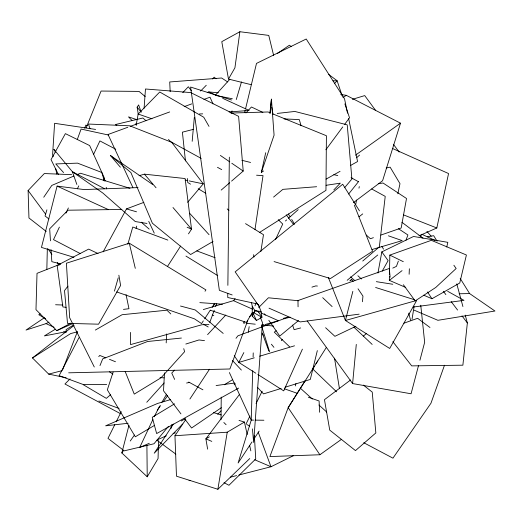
<?xml version="1.0" encoding="UTF-8"?>
<svg xmlns="http://www.w3.org/2000/svg" width="521" height="521" viewBox="0 0 521 521"><rect width="100%" height="100%" fill="white"/><g stroke="black" fill="none" stroke-linecap="round" stroke-linejoin="round"><path stroke-width="0.78" d="M221.002 419.731L221.243 397.08M227.775 293.453L227.723 297.504L257.465 303.964L258.826 305.078M227.866 285.339L229.338 157.153M405.787 287.462L389.343 280.37L389.421 276.423M389.454 274.847L389.832 255.101L431.349 240.324L466.412 255.003L459.743 283.001L431.942 298.748L423.723 295.199M46.831 269.52L47.339 248.563M158.527 440.681L158.071 458.539L147.228 476.787L121.829 452.938L128.947 425.364M252.698 370.705L251.233 420.089L238.13 462.98L251.988 441.958M253.108 356.944L253.226 352.893M409.128 274.261L409.363 268.771M164.506 372.912L163.503 390.77L180.937 413.882M166.192 342.877L166.694 333.948M144.089 108.251L145.47 88.993L190.706 92.582L238.611 116.346L243.209 171.051L231.591 181.1M252.411 314.065L252.255 316.104L256.456 320.493L261.965 317.289L261.06 311.467L258.383 304.707M192.177 141.308L194.333 117.297M263.554 171.005L261.373 172.347L274.079 135.154L271.428 99.159L270.067 112.764M418.487 365.69L411.069 393.772L352.606 383.567L356.292 344.401M362.427 301.737L362.955 296.123L358.038 288.816M269.943 113.558L271.428 99.159M465.24 315.133L467.357 322.942L462.876 365.188L411.707 365.885L392.854 341.678M273.655 55.519L268.758 35.395L239.888 31.729L234.919 67.815L228.485 79.075L251.089 84.656M254.997 229.494L263.02 175.629L256.56 175.212M248.309 332.261L249.181 326.66M260.865 251.487L263.476 234.697L245.528 223.646M412.026 319.282L414.097 306.485M170.888 428.666L171.546 424.68M185.756 419.522L174.958 435.732L176.476 476.201L217.876 489.271L227.241 432.196L244.421 422.062L247.201 434.521M136.157 125.118L138.182 114.034L159.739 92.002L203.75 117.238L208.999 126.375M377.94 273.043L381.841 251.884L413.55 236.462L447.819 242.337L446.751 247.019M420.747 236.638L421.046 235.036M355.628 204.805L356.585 200.051M358.976 188.166L359.295 186.583M397.823 193.753L399.985 183.679L390.125 167.15L386.178 168.009M418.949 235.876L436.813 227.977L448.561 173.552L392.404 148.426M261.373 172.347L265.703 152.738M244.688 112.412L245.261 110.042M245.645 108.459L256.501 63.406L306.218 39.016L344.544 98.86L347.514 113.142M317.328 350.613L310.295 379.438L285.007 387.259M138.019 187.593L84.063 189.559L57.095 186.101L41.459 247.41L73.936 257.322M352.841 291.369L345.423 320.493L389.701 348.458L416.702 300.422L345.423 320.493L328.347 277.452M295.322 385.924L295.928 383.56M419.933 360.232L424.667 342.29L420.753 305.228M136.079 228.419L136.723 226.094M114.425 291.141L118.228 277.849M127.847 244.225L132.77 227.026L167.84 240.096M236.267 99.544L241.483 81.921M46.903 209.826L45.047 215.994L48.915 218.937M340.688 94.503L346.283 95.323L400.506 123.177L382.59 180.735L353.446 202.623M113.109 372.092L107.346 389.825L135.323 436.793L154.164 425.566M444.491 365.228L430.971 403.208L392.945 458.167L363.775 442.72M77.258 139.595L81.081 129.071L108.544 135.05M398.35 261.132L396.435 266.361L392.788 268.107M405.996 240.201L407.91 234.971L398.467 228.745M209.8 322.349L214.242 310.236M215.629 306.446L216.736 303.417M247.788 320.376L229.891 368.985L68.668 372.821M231.213 113.148L232.053 110.882M84.702 128.133L85.835 125.105L87.359 125.594M254.964 305.834L256.104 302.851L257.465 303.964M62.553 369.969L77.232 332.124M86.18 127.788L101.074 91.045L139.029 91.403L145.177 96.509M99.98 365.586L102.709 358.865L147.567 341.502L181.412 338.051M302.408 349.155L283.711 390.867L257.856 374.495M275.576 239.432L282.727 224.063L278.253 219.647M59.387 227.117L53.5 239.64L80.143 253.512M65.965 213.115L68.388 207.957M77.388 188.804L78.775 185.86M93.669 154.177L99.902 140.917L115.747 149.227M152.796 419.698L139.706 447.474L149.299 443.28M154.17 416.774L159.713 406.015M246.042 424.003L249.976 415.992M256.058 403.612L262.135 391.232M252.249 306.198L254.906 310.75L252.255 316.104L252.249 306.198L251.558 302.864M114.783 424.667L107.977 438.369L124.232 450.847L153.988 443.762L168.374 426.445M116.222 421.776L121.237 411.675M243.848 352.58L238.8 362.434L255.811 373.205M78.964 337.751L59.12 375.68L83.106 384.465L106.681 384.563M103.171 251.825L126.486 208.908L143.868 202.363M382.232 271.135L388.106 260.604L381.841 251.884M161.751 402.525L166.629 394.156M233.818 300.617L235.075 298.52M252.242 312.704L246.413 322.401L210.601 310.327M212.724 306.882L214.847 303.43M305.124 380.701L288.172 407.683L269.891 456.578L319.887 454.748L341.548 439.288M326.374 347.396L288.172 407.683L319.887 454.748M312.496 369.135L314.235 366.419M315.967 363.697L317.706 360.975M103.764 179.927L104.63 178.586L89.638 145.561L65.379 133.636L51.038 159.615L58.43 174.548M167.593 266.303L180.65 246.029M188.485 233.864L191.533 229.136L185.118 178.547L144.389 174.157L139.035 175.727M203.333 320.877L201.581 323.58L194.489 318.865L116.711 291.936M204.642 318.845L210.328 310.054M212.08 307.344L214.704 303.287M173.402 424.081L154.236 453.198L182.597 424.048M189.898 399.021L209.514 369.226M254.222 438.571L259.139 431.114M138.286 114.359L137.14 107.17L138.638 104.916L141.041 111.833M205.02 291.232L205.919 289.897L129.286 243.209L66.408 263.209L69.651 317.68L94.281 366.999M43.744 197.225L51.813 185.411L73.852 176.052M121.829 452.938L123.698 450.287M130.25 441.007L134.464 435.042M281.34 340.669L282.271 339.347M157.27 410.196L160.572 405.585M163.399 401.626L167.638 395.693M325.872 149.761L342.759 126.916M344.694 124.304L349.519 117.772L344.869 103.881M239.595 394.293L205.88 438.845L207.625 449.148M67.945 286.127L64.513 290.588L67.522 323.372L98.567 324.186L120.605 285.456L118.86 275.212M235.993 338.305L237.908 335.83L283.046 319.08L290.112 317.159M348.614 194.053L358.65 181.464M344.563 187.729L351.896 179.022L347.233 124.871L294.86 111.448L277.198 113.441M187.638 202.298L203.255 183.861L171.683 142.285L129.736 125.795L88.453 124.05L89.99 128.674M98.749 356.611L99.785 355.439L105.763 357.842M146.759 402.264L164.141 382.942M207.592 334.632L225.788 315.016M215.245 95.35L229.872 79.231M245.964 112.927L251.435 106.994L262.871 112.425M334.365 83.699L337.113 80.722L328.731 74.483M182.76 92.634L188.348 86.766L191.311 90.647M46.252 231.467L28.955 217.973L28.108 190.53L44.331 173.552L71.644 174.639M333.811 189.918L340.317 183.158L326.1 185.3M174.555 370.138L171.741 373.056L174.633 379.399M200.611 91.045L206.27 85.268M212.496 78.918L214.19 77.186L216.02 78.769M217.706 414.247L221.08 410.822M244.421 321.828L243.281 322.974L244.877 323.137M249.559 316.677L252.418 313.818M253.564 312.672L255.277 310.952M258.703 307.52L268.413 297.797L298.774 300.78M70.075 378.904L64.949 383.997L120.774 413.824M217.876 489.271L249.748 458.558M285.449 220.989L286.661 219.908M288.484 218.286L298.207 209.637M356.553 157.759L359.594 155.063M221.197 190.087L229.761 182.682M110.589 394.703L106.349 398.363L83.295 384.726M363.254 336.214L366.315 333.583M362.74 261.028L379.353 246.843L385.227 196.378L371.707 188.973M273.584 197.088L282.877 189.357L316.618 186.72M298.5 320.565L279.777 336.052L268.849 320.337M347.175 280.291L377.745 254.997M234.19 384.798L235.42 383.782M358.982 216.84L362.72 213.897M66.167 377.771L48.694 374.104L32.478 357.966L74.047 325.423M389.343 280.37L402.049 270.64M350.613 379.965L324.453 399.685L329.747 430.125L355.478 450.6L375.836 432.938L372.241 392.092L363.339 385.078M276.228 330.724L274.287 332.144L289.565 346.778M355.472 155.186L400.506 123.177M349.819 280.884L351.779 279.517L353.121 281.509M277.459 53.455L289.389 45.21L291.324 46.649M342.935 97.635L346.283 95.323M221.308 407.709L191.585 428.008L184.323 418.376M44.226 317.849L26.05 330.06L46.05 323.613L48.948 322.18M32.478 357.966L70.654 333.577L77.701 331.727M259.517 232.451L325.957 190.347L326.406 135.734L272.548 113.806M73.552 324.993L66.082 329.643L66.284 332.04M224.369 384.765L232.581 379.679M55.434 329.155L44.389 335.908L66.695 331.597M350.405 280.344L351.779 279.517M174.542 403.853L152.249 417.288L156.645 433.563L238.664 388.093M40.189 313.863L38.788 314.691L45.646 318.806M209.344 436.819L205.88 438.845L211.793 441.385M213.05 241.457L190.614 254.528L152.386 223.235L130.895 172.549L110.348 155.453L120.371 167.208M95.343 330.067L122.09 314.723L166.935 310.19L170.79 313.948M326.048 179.146L340.057 171.324M350.568 165.457L357.569 161.543L348.666 118.697M181.269 420.994L185.509 418.623M239.888 31.729L221.777 41.667L228.485 79.075M60.488 264.101L37.017 273.336L35.982 309.65L56.73 330.672L70.843 323.157M293.486 455.634L270.985 466.744L238.931 474.996M355.947 326.263L334.899 336.325L325.605 327.729M56.73 330.672L73.051 323.398M157.42 439.731L166.277 435.862M76.795 174.802L80.468 173.239L129.918 188.296M127.821 127.261L108.036 134.503L132.875 187.514M130.107 126.427L169.677 111.95M184.134 106.655L191.741 103.874M203.919 99.42L210.009 97.193L212.972 103.881M403.892 323.202L417.621 318.305L429.968 327.501M373.401 237.68L370.398 238.729L366.27 235.004M380.903 235.069L401.177 228.009L406.51 198.488L383.039 183.008L378.285 183.724M207.267 92.478L208.797 91.95L218.377 92.771M311.929 287.136L315.804 285.905L317.419 286.049M185.828 344.036L198.989 339.959L204.486 340.636M281.177 388.445L263.548 393.896L257.452 387.344M352.365 99.342L364.72 95.59L375.621 110.413M254.281 357.816L238.8 362.434L234.248 355.687M259.699 356.195L294.528 345.807M170.627 399.587L157.485 403.488L105.652 425.82L128.114 423.267M372.079 249.52L402.186 240.617L388.412 235.811M203.314 309.559L233.499 300.663L252.626 309.2M261.438 325.612L263.75 324.941M265.287 324.492L278.377 320.702L260.721 312.815M300.676 327.943L294.118 329.669L292.587 325.091M283.431 318.311L288.106 317.1M48.694 374.104L62.032 370.678M230.334 477.21L236.586 475.595M193.441 129.351L182.402 132.171L185.456 160.93M173.102 433.472L175.447 432.886M186.59 383.039L189.722 382.375M427.279 236.775L433.674 235.694L437.093 241.203M216.124 385.54L234.528 383.059M359.145 314.163L300.265 321.913L269.025 308.171M413.186 307.045L463.996 300.356L447.702 291.311M189.058 480.675L190.621 480.473M123.477 309.383L128.961 308.712L126.043 294.547M229.11 111.976L249.116 110.445L222.721 98.339M174.958 435.732L227.241 432.196M71.312 323.606L72.907 323.554M333.049 80.853L337.113 80.722L342.284 96.164M199.465 113.956L202.695 113.858M230.94 113.044L268.061 111.976L270.308 112.888M459.099 293.772L469.603 293.564L494.95 311.017L437.894 320.311L414.104 310.145M208.967 324.616L201.953 324.733L130.55 344.602L130.458 332.411M121.797 209.468L68.004 210.204L49.677 228.797L50.465 240.819M253.61 420.115L251.233 420.089L229.37 372.548M255.199 420.134L263.906 420.239M55.584 304.746L62.885 305.019M284.056 118.918L299.295 119.589L301.092 125.776M199.83 302.629L222.434 304.192M160.025 377.556L164.056 377.868M246.479 323.3L255.27 324.192M261.666 324.85L273.655 326.074M254.906 310.75L261.06 311.467M66.076 307.325L62.865 306.947L57.16 265.443L88.655 249.11L98.046 253.564M95.604 129.436L54.607 123.308L52.628 154.294L53.135 156.678M376.351 281.666L392.782 284.264M146.987 223.457L135.239 221.536L102.93 193.115L72.38 171.709L53.878 149.345L55.519 152.093M216.026 95.506L232.373 98.769M185.118 180.058L187.482 180.553M189.058 180.885L203.255 183.861M333.837 174.659L337.764 175.57M241.92 160.299L250.568 162.461M60.508 263.86L51.833 261.672L51.045 249.644M212.242 315.107L213.805 315.498M180.494 306.029L195.251 309.962L223.203 333.42M126.486 208.908L136.528 211.806M274.072 261.588L330.47 278.527L372.561 251.239L354.326 205.17M213.577 412.599L221.288 414.963M239.022 420.408L244.421 422.062M375.608 287.481L414.371 299.692M231.539 100.012L190.588 87.046L219.361 290.308L232.171 294.958M136.984 119.693L128.505 116.88L131.917 120.371M138.182 114.034L151.982 118.827M284.544 388.842L297.595 393.433M308.341 397.21L319.093 400.988L319.634 412.248M98.899 401.007L119.088 408.484M196.808 250.901L215.101 257.719M403.567 214.906L436.813 227.977M109.501 359.34L115.473 361.743M254.71 459.769L270.985 466.744L258.182 432.098M187.143 227.247L191.533 229.136L172.992 207.514M254.834 310.19L259.25 312.157M208.797 91.95L216.86 95.649M57.095 186.101L108.375 209.598M46.05 323.613L54.132 327.312M63.686 331.682L65.893 332.691M421.893 234.287L435.028 240.422M389.832 255.101L403.3 261.679M223.991 482.667L228.966 485.279L255.726 458.949L254.372 435.582M104.565 188.732L72.38 171.709L76.854 184.447M246.804 424.524L249.663 426.041M188.732 382.062L202.91 389.806M351.082 177.674L358.194 181.569M201.197 158.404L170.751 141.732L168.452 139.472M217.478 167.319L221.725 169.644M253.239 312.411L261.965 317.289L258.442 311.91M203.307 324.134L208.192 326.967M190.53 184.167L187.742 182.5L187.319 178.508M198.201 188.745L205.873 193.324M185.958 256.085L217.771 275.642M227.651 81.927L221.614 78L169.716 81.96L170.178 91.709M109.482 371.825L112.875 374.058M220.37 155.44L229.774 161.868M231.793 163.249L243.209 171.051M110.348 155.453L152.62 184.46M156.854 440.173L175.844 454.117M401.873 222.239L423.013 238.162M116.743 125.548L115.467 124.539L142.839 118.006L145.932 120.638M350.561 276.898L354.84 280.604M141.256 222.193L149.188 229.123M300.35 388.184L312.333 399.027M318.924 404.993L326.713 412.046M357.881 275.752L361.411 278.982M322.701 297.673L332.124 306.576M353.909 327.168L372.17 344.427M312.483 368.731L336.573 391.812M223.835 422.498L226.101 424.713M227.202 208.888L228.914 210.614M135.33 123.861L136.469 125.02M232.503 360.545L241.373 370.073M189.585 213.2L209.045 234.678M63.582 172.575L55.767 163.933L77.544 163.138L101.816 172.484L104.35 181.061M426.901 231.402L431.186 236.215M144.389 174.157L156.04 187.749M271.395 344.225L273.929 347.338M103.92 178.97L105.45 180.865M137.14 107.17L141.178 112.204M286.224 214.828L293.642 224.525M443.423 291.376L445.865 294.599M451.238 301.685L457.588 310.06M461.984 315.856L467.357 322.942M393.388 144.271L399.145 152.054M28.108 190.53L45.542 214.066M403.365 284.74L415.185 300.91L435.797 287.436L456.149 268.504L453.876 265.248M307.169 320.871L352.606 383.567M259.745 307.24L235.153 271.877L342.707 184.232L359.477 210.881M264.297 313.785L265.209 315.094M48.264 249.103L51.872 254.469M57.297 262.519L59.101 265.202M427.494 291.955L431.942 298.748M381.841 246.413L383.56 249.149M460.193 278.409L469.603 293.564M288.334 213.916L290.015 216.677M291.695 219.439L294.625 224.277M148.745 221.386L154.268 233.167M253.219 313.447L256.456 320.493M263.164 335.257L262.258 333.017L268.882 351.089M125.19 371.525L134.262 394.117L161.061 377.777L184.59 351.714L183.757 348.66M260.409 317.439L262.48 322.701L253.655 442.459L252.431 428.881M261.698 326.315L269.546 351.708M106.193 187.3L106.649 188.863M456.787 283.893L462.915 306.543M408.705 313.173L410.561 320.174M129.286 243.209L135.291 268.348M249.631 445.422L250.848 450.873M55.669 168.563L56.854 174.112M271.76 107.144L272.997 114.314M334.521 358.135L339.445 388.673M253.603 254.678L253.948 257.055M390.138 277.205L389.285 268.465L297.966 300.552L298.071 306.804M146.902 445.279L147.228 476.787"/></g></svg>
